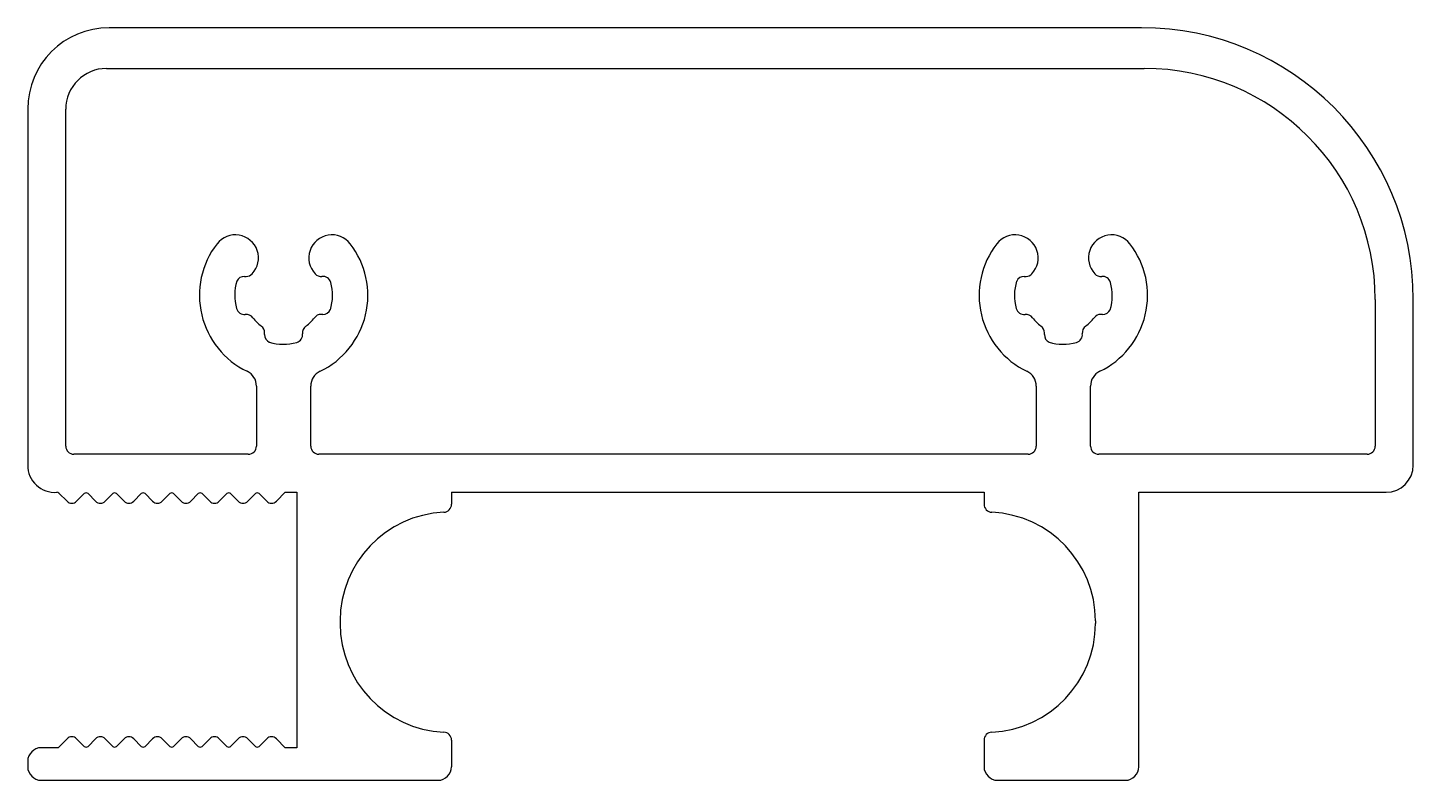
# Model space of a CAD drawing. Extents: x 1209.7 to 1260.7, y 2062.5 to 2090.2.
import ezdxf

# ---------------------------------------------------------------- set-up
doc = ezdxf.new("R2010")
doc.units = 0
doc.layers.get('0').update_dxf_attribs({"linetype": 'CONTINUOUS'})

msp = doc.modelspace()

# ---------------------------------------------------------------- linework, layer by layer
at = {"linetype": 'CONTINUOUS'}
for p, q in [((1250.697, 2090.167), (1212.697, 2090.167)), ((1212.597, 2088.667), (1250.797, 2088.667)), ((1209.697, 2087.167), (1209.697, 2074.067)), ((1211.097, 2074.767), (1211.097, 2087.167)), ((1217.672, 2081.015), (1217.743, 2081.015)), ((1246.372, 2081.015), (1246.443, 2081.015)), ((1259.297, 2080.167), (1259.297, 2074.767)), ((1260.697, 2074.067), (1260.697, 2080.167)), ((1220.563, 2079.615), (1220.492, 2079.615)), ((1249.263, 2079.615), (1249.192, 2079.615)), ((1218.417, 2078.87), (1218.417, 2078.941)), ((1247.117, 2078.87), (1247.117, 2078.941)), ((1218.117, 2076.979), (1218.117, 2074.767)), ((1220.117, 2074.767), (1220.117, 2076.979)), ((1246.817, 2076.979), (1246.817, 2074.767)), ((1248.817, 2074.767), (1248.817, 2076.979)), ((1217.817, 2074.467), (1211.397, 2074.467)), ((1246.517, 2074.467), (1220.417, 2074.467)), ((1258.997, 2074.467), (1249.117, 2074.467)), ((1210.847, 2073.038), (1211.145, 2072.741)), ((1211.499, 2072.741), (1211.776, 2073.018)), ((1211.917, 2073.018), (1212.195, 2072.741)), ((1212.549, 2072.741), (1212.826, 2073.018)), ((1212.967, 2073.018), (1213.245, 2072.741)), ((1213.599, 2072.741), (1213.876, 2073.018)), ((1214.017, 2073.018), (1214.295, 2072.741)), ((1214.649, 2072.741), (1214.926, 2073.018)), ((1215.067, 2073.018), (1215.345, 2072.741)), ((1215.699, 2072.741), (1215.976, 2073.018)), ((1216.117, 2073.018), (1216.395, 2072.741)), ((1216.749, 2072.741), (1217.026, 2073.018)), ((1217.167, 2073.018), (1217.445, 2072.741)), ((1217.799, 2072.741), (1218.076, 2073.018)), ((1218.217, 2073.018), (1218.495, 2072.741)), ((1218.849, 2072.741), (1219.175, 2073.067)), ((1219.175, 2073.067), (1219.597, 2073.067)), ((1219.597, 2073.067), (1219.597, 2063.667)), ((1225.297, 2073.067), (1225.297, 2072.632)), ((1225.297, 2073.067), (1244.897, 2073.067)), ((1244.897, 2073.067), (1244.897, 2072.632)), ((1250.597, 2062.967), (1250.597, 2073.067)), ((1250.597, 2073.067), (1259.697, 2073.067)), ((1221.197, 2068.336), (1221.197, 2068.236)), ((1248.997, 2068.336), (1248.997, 2068.236)), ((1211.145, 2063.994), (1210.818, 2063.667)), ((1211.776, 2063.717), (1211.499, 2063.994)), ((1212.195, 2063.994), (1211.917, 2063.717)), ((1212.826, 2063.717), (1212.549, 2063.994)), ((1213.245, 2063.994), (1212.967, 2063.717)), ((1213.876, 2063.717), (1213.599, 2063.994)), ((1214.295, 2063.994), (1214.017, 2063.717)), ((1214.926, 2063.717), (1214.649, 2063.994)), ((1215.345, 2063.994), (1215.067, 2063.717)), ((1215.976, 2063.717), (1215.699, 2063.994)), ((1216.395, 2063.994), (1216.117, 2063.717)), ((1217.026, 2063.717), (1216.749, 2063.994)), ((1217.445, 2063.994), (1217.167, 2063.717)), ((1218.076, 2063.717), (1217.799, 2063.994)), ((1218.495, 2063.994), (1218.217, 2063.717)), ((1219.175, 2063.667), (1218.849, 2063.994)), ((1210.818, 2063.667), (1210.197, 2063.667)), ((1219.597, 2063.667), (1219.175, 2063.667)), ((1225.297, 2063.941), (1225.297, 2062.967)), ((1244.897, 2063.941), (1244.897, 2062.967)), ((1209.697, 2063.167), (1209.697, 2062.967)), ((1210.197, 2062.467), (1224.797, 2062.467)), ((1245.397, 2062.467), (1250.097, 2062.467))]:
    msp.add_line(p, q, dxfattribs=at)
for centre, radius, start, end in [((1212.697, 2087.167), 3, 90, 180), ((1250.697, 2080.167), 10, 0, 90), ((1212.597, 2087.167), 1.5, 90, 180), ((1250.797, 2080.167), 8.5, 0, 90), ((1217.339, 2081.692), 0.852, 316.9681, 142.255), ((1220.895, 2081.692), 0.852, 37.745, 223.0319), ((1246.039, 2081.692), 0.852, 316.9681, 142.255), ((1249.595, 2081.692), 0.852, 37.745, 223.0319), ((1219.117, 2080.315), 3.1, 142.255, 244.378), ((1219.117, 2080.315), 3.1, 295.622, 37.745), ((1247.817, 2080.315), 3.1, 142.255, 244.378), ((1247.817, 2080.315), 3.1, 295.622, 37.745), ((1219.117, 2080.315), 1.8, 162.9849, 195.466), ((1217.339, 2081.692), 0.852, 273.8201, 274.0713), ((1217.672, 2080.715), 0.3, 90, 154.9593), ((1217.743, 2081.315), 0.3, 270, 316.9681), ((1220.496, 2081.312), 0.3, 222.045, 276.1629), ((1220.563, 2080.715), 0.3, 15.466, 96.7402), ((1247.817, 2080.315), 1.8, 162.9849, 195.466), ((1246.039, 2081.692), 0.852, 273.8201, 274.0713), ((1246.372, 2080.715), 0.3, 90, 154.9593), ((1246.443, 2081.315), 0.3, 270, 316.9681), ((1249.196, 2081.312), 0.3, 222.045, 276.1629), ((1249.263, 2080.715), 0.3, 15.466, 96.7402), ((1219.117, 2080.315), 1.8, 342.9849, 15.466), ((1247.817, 2080.315), 1.8, 342.9849, 15.466), ((1217.672, 2079.915), 0.3, 195.466, 276.7402), ((1220.563, 2079.915), 0.3, 270, 334.9593), ((1220.895, 2078.939), 0.852, 93.8201, 94.0713), ((1246.372, 2079.915), 0.3, 195.466, 276.7402), ((1249.263, 2079.915), 0.3, 270, 334.9593), ((1249.595, 2078.939), 0.852, 93.8201, 94.0713), ((1217.74, 2079.319), 0.3, 35.1196, 96.3002), ((1219.117, 2080.315), 1.4, 216.0319, 233.9681), ((1219.117, 2080.315), 1.4, 306.0319, 323.9681), ((1220.492, 2079.315), 0.3, 90, 143.9681), ((1246.44, 2079.319), 0.3, 35.1196, 96.3002), ((1247.817, 2080.315), 1.4, 216.0319, 233.9681), ((1247.817, 2080.315), 1.4, 306.0319, 323.9681), ((1249.192, 2079.315), 0.3, 90, 143.9681), ((1218.117, 2078.941), 0.3, 0, 53.9681), ((1218.717, 2078.87), 0.3, 180, 244.9593), ((1219.517, 2078.87), 0.3, 285.466, 6.7402), ((1220.113, 2078.938), 0.3, 125.1196, 186.3002), ((1246.817, 2078.941), 0.3, 0, 53.9681), ((1247.417, 2078.87), 0.3, 180, 244.9593), ((1248.217, 2078.87), 0.3, 285.466, 6.7402), ((1248.813, 2078.938), 0.3, 125.1196, 186.3002), ((1217.741, 2078.537), 0.852, 3.8201, 4.0713), ((1219.117, 2080.315), 1.8, 252.9849, 285.466), ((1246.441, 2078.537), 0.852, 3.8201, 4.0713), ((1247.817, 2080.315), 1.8, 252.9849, 285.466), ((1217.517, 2076.979), 0.6, 0, 64.378), ((1220.717, 2076.979), 0.6, 115.622, 180), ((1246.217, 2076.979), 0.6, 0, 64.378), ((1249.417, 2076.979), 0.6, 115.622, 180), ((1211.397, 2074.767), 0.3, 180, 270), ((1217.817, 2074.767), 0.3, 270, 0), ((1220.417, 2074.767), 0.3, 180, 270), ((1246.517, 2074.767), 0.3, 270, 0), ((1249.117, 2074.767), 0.3, 180, 270), ((1258.997, 2074.767), 0.3, 270, 0), ((1210.697, 2074.064), 1, 179.8355, 274.142), ((1259.697, 2074.067), 1, 270, 360), ((1210.777, 2072.967), 0.1, 45, 94.1299), ((1211.322, 2072.917), 0.25, 225, 315), ((1211.847, 2072.947), 0.1, 45, 135), ((1212.372, 2072.917), 0.25, 225, 315), ((1212.897, 2072.947), 0.1, 45, 135), ((1213.422, 2072.917), 0.25, 225, 315), ((1213.947, 2072.947), 0.1, 45, 135), ((1214.472, 2072.917), 0.25, 225, 315), ((1214.997, 2072.947), 0.1, 45, 135), ((1215.522, 2072.917), 0.25, 225, 315), ((1216.047, 2072.947), 0.1, 45, 135), ((1216.572, 2072.917), 0.25, 225, 315), ((1217.097, 2072.947), 0.1, 45, 135), ((1217.622, 2072.917), 0.25, 225, 315), ((1218.147, 2072.947), 0.1, 45, 135), ((1218.672, 2072.917), 0.25, 225, 315), ((1225.197, 2068.336), 4, 92.6659, 180), ((1224.997, 2072.632), 0.3, 272.6659, 360), ((1245.197, 2072.632), 0.3, 180, 267.3341), ((1244.997, 2068.336), 4, 0, 87.3341), ((1225.197, 2068.236), 4, 180, 267.3341), ((1244.997, 2068.236), 4, 272.6659, 360), ((1211.322, 2063.817), 0.25, 45, 135), ((1212.372, 2063.817), 0.25, 45, 135), ((1213.422, 2063.817), 0.25, 45, 135), ((1214.472, 2063.817), 0.25, 45, 135), ((1215.522, 2063.817), 0.25, 45, 135), ((1216.572, 2063.817), 0.25, 45, 135), ((1217.622, 2063.817), 0.25, 45, 135), ((1218.672, 2063.817), 0.25, 45, 135), ((1224.997, 2063.941), 0.3, 0, 87.3341), ((1245.197, 2063.941), 0.3, 92.6659, 180), ((1210.197, 2063.167), 0.5, 90, 180), ((1211.847, 2063.787), 0.1, 225, 315), ((1212.897, 2063.787), 0.1, 225, 315), ((1213.947, 2063.787), 0.1, 225, 315), ((1214.997, 2063.787), 0.1, 225, 315), ((1216.047, 2063.787), 0.1, 225, 315), ((1217.097, 2063.787), 0.1, 225, 315), ((1218.147, 2063.787), 0.1, 225, 315), ((1210.197, 2062.967), 0.5, 180, 270), ((1224.797, 2062.967), 0.5, 270, 0), ((1245.397, 2062.967), 0.5, 180, 270), ((1250.097, 2062.967), 0.5, 270, 0)]:
    msp.add_arc(centre, radius, start, end, dxfattribs=at)

doc.saveas('drawing.dxf')
